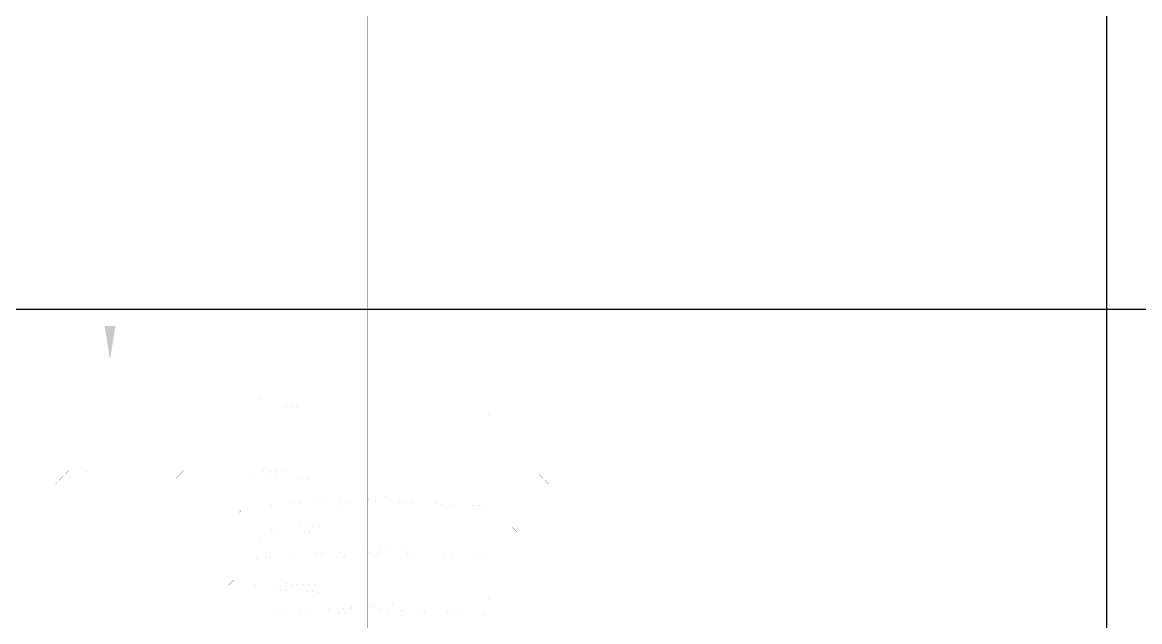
# Model space of a CAD drawing. Header units: millimetres. Extents: x -2171 to 1563, y -1758 to -1505.
# Drawn here: x 1404.56 to 1410.67, y -1607.14 to -1603.86 of the extents above; entities that cross this region are included whole.
import ezdxf

# ---------------------------------------------------------------- set-up
doc = ezdxf.new("R2010")
doc.units = ezdxf.units.MM
doc.linetypes.add('DOT', pattern=[0.025, 0, -0.025])
doc.layers.add('Tablet', color=150, linetype='Continuous', true_color=0x0180ff)

msp = doc.modelspace()

# ---------------------------------------------------------------- hatches: boundary and pattern name
at = {"layer": 'Tablet'}
msp.add_hatch(color=96, dxfattribs=at).paths.add_polyline_path([(1405.0399, -1605.7034), (1405.0698, -1605.5237), (1405.0099, -1605.5237)])

# ---------------------------------------------------------------- linework, layer by layer
at = {"color": 3}
for p, q in [((1410.4923, -1591.656), (1410.4923, -1620.056)), ((1420.4717, -1605.4329), (1386.5416, -1605.4329))]:
    msp.add_line(p, q, dxfattribs=at)
at = {"layer": 'Tablet', "color": 96, "true_color": 0x018001, "const_width": 0.0000431}
for points in [[(1405.9563, -1601.7503), (1405.9563, -1616.4847), (1405.8844, -1616.4847), (1405.8844, -1601.7503)], [(1407.0704, -1601.7503), (1407.0704, -1616.4847), (1406.9985, -1616.4847), (1406.9985, -1601.7503)], [(1406.5043, -1602.8284), (1406.5043, -1616.4847), (1406.4504, -1616.4847), (1406.4504, -1602.8284)], [(1405.0399, -1605.7034), (1405.0698, -1605.5237), (1405.0099, -1605.5237)], [(1407.1027, -1606.5084), (1405.8449, -1606.5084), (1405.8414, -1606.5088), (1405.838, -1606.5098), (1405.8349, -1606.5115), (1405.8322, -1606.5137), (1405.83, -1606.5164), (1405.8283, -1606.5195), (1405.8273, -1606.5229), (1405.8269, -1606.5264), (1405.8273, -1606.5299), (1405.8283, -1606.5333), (1405.83, -1606.5364), (1405.8322, -1606.5391), (1405.8349, -1606.5413), (1405.838, -1606.543), (1405.8414, -1606.544), (1405.8449, -1606.5444), (1407.1027, -1606.5444)], [(1407.1027, -1606.7923), (1405.8449, -1606.7923), (1405.8414, -1606.7927), (1405.838, -1606.7937), (1405.8349, -1606.7954), (1405.8322, -1606.7976), (1405.83, -1606.8003), (1405.8283, -1606.8034), (1405.8273, -1606.8068), (1405.8269, -1606.8103), (1405.8273, -1606.8138), (1405.8283, -1606.8172), (1405.83, -1606.8203), (1405.8322, -1606.823), (1405.8349, -1606.8252), (1405.838, -1606.8269), (1405.8414, -1606.8279), (1405.8449, -1606.8283), (1407.1027, -1606.8283)], [(1407.1027, -1607.1014), (1405.8449, -1607.1014), (1405.8414, -1607.1017), (1405.838, -1607.1028), (1405.8349, -1607.1044), (1405.8322, -1607.1067), (1405.83, -1607.1094), (1405.8283, -1607.1125), (1405.8273, -1607.1159), (1405.8269, -1607.1194), (1405.8273, -1607.1229), (1405.8283, -1607.1262), (1405.83, -1607.1293), (1405.8322, -1607.1321), (1405.8349, -1607.1343), (1405.838, -1607.136), (1405.8414, -1607.137), (1405.8449, -1607.1373), (1407.1027, -1607.1373)]]:
    msp.add_lwpolyline(points, close=True, dxfattribs=at)
for points in [[(1405.0399, -1603.8706), (1405.0399, -1605.5237)], [(1408.2743, -1605.7034), (1404.6805, -1605.7034), (1408.2743, -1605.7034)], [(1405.7586, -1605.7034), (1405.7586, -1606.3144)], [(1407.1961, -1605.7034), (1407.1961, -1606.3144)], [(1405.8485, -1605.9909), (1405.8485, -1605.9873), (1405.8487, -1605.9848), (1405.8494, -1605.9824), (1405.8504, -1605.9801), (1405.8519, -1605.9781), (1405.8536, -1605.9763), (1405.8557, -1605.9749), (1405.8579, -1605.9738), (1405.8604, -1605.9732), (1405.8629, -1605.973), (1407.1099, -1605.973), (1407.1124, -1605.9732), (1407.1148, -1605.9738), (1407.1171, -1605.9749), (1407.1191, -1605.9763), (1407.1209, -1605.9781), (1407.1223, -1605.9801), (1407.1234, -1605.9824), (1407.1241, -1605.9848), (1407.1243, -1605.9873), (1407.1243, -1605.9945), (1407.1241, -1605.997), (1407.1234, -1605.9994), (1407.1223, -1606.0017), (1407.1209, -1606.0038), (1407.1191, -1606.0055), (1407.1171, -1606.007), (1407.1148, -1606.008), (1407.1124, -1606.0087), (1407.1099, -1606.0089), (1405.8665, -1606.0089), (1405.8602, -1606.0084), (1405.8542, -1606.0067), (1405.8485, -1606.0041), (1405.8434, -1606.0005), (1405.8389, -1605.9961), (1405.8353, -1605.9909), (1405.8327, -1605.9853), (1405.8311, -1605.9792), (1405.8305, -1605.973), (1405.8305, -1605.955), (1405.8311, -1605.9488), (1405.8327, -1605.9427), (1405.8353, -1605.937), (1405.8389, -1605.9319), (1405.8434, -1605.9275), (1405.8485, -1605.9239), (1405.8542, -1605.9212), (1405.8602, -1605.9196), (1405.8665, -1605.9191), (1406.1899, -1605.937), (1406.1899, -1605.973), (1405.8988, -1605.955)], [(1404.6997, -1606.3309), (1404.6805, -1606.35)], [(1404.7646, -1606.3144), (1404.6927, -1606.3862)], [(1404.7162, -1606.3144), (1404.7118, -1606.3187)], [(1404.8614, -1606.3144), (1404.7895, -1606.3862)], [(1404.813, -1606.3144), (1404.7965, -1606.3309)], [(1404.9054, -1606.3187), (1404.8812, -1606.343)], [(1404.9582, -1606.3144), (1404.8863, -1606.3862)], [(1404.9901, -1606.3309), (1404.9659, -1606.3551)], [(1405.055, -1606.3144), (1404.9831, -1606.3862)], [(1405.0066, -1606.3144), (1405.0022, -1606.3187)], [(1405.1518, -1606.3144), (1405.08, -1606.3862)], [(1405.1034, -1606.3144), (1405.0869, -1606.3309)], [(1405.1959, -1606.3187), (1405.1717, -1606.343)], [(1405.2487, -1606.3144), (1405.1768, -1606.3862)], [(1405.2806, -1606.3309), (1405.2564, -1606.3551)], [(1405.3455, -1606.3144), (1405.2736, -1606.3862)], [(1405.2971, -1606.3144), (1405.2927, -1606.3187)], [(1405.4423, -1606.3144), (1405.3704, -1606.3862)], [(1405.3939, -1606.3144), (1405.3774, -1606.3309)], [(1405.4863, -1606.3187), (1405.4621, -1606.343)], [(1405.5391, -1606.3144), (1405.4672, -1606.3862)], [(1405.571, -1606.3309), (1405.5468, -1606.3551)], [(1405.6359, -1606.3144), (1405.5641, -1606.3862)], [(1405.5875, -1606.3144), (1405.5831, -1606.3187)], [(1405.7328, -1606.3144), (1405.6609, -1606.3862)], [(1405.6843, -1606.3144), (1405.6679, -1606.3309)], [(1405.7586, -1606.3369), (1405.7526, -1606.343)], [(1405.8485, -1606.3862), (1405.8485, -1606.3826), (1405.8487, -1606.3802), (1405.8494, -1606.3777), (1405.8504, -1606.3755), (1405.8519, -1606.3734), (1405.8536, -1606.3716), (1405.8557, -1606.3702), (1405.8579, -1606.3691), (1405.8604, -1606.3685), (1405.8629, -1606.3683), (1407.1099, -1606.3683), (1407.1124, -1606.3685), (1407.1148, -1606.3691), (1407.1171, -1606.3702), (1407.1191, -1606.3716), (1407.1209, -1606.3734), (1407.1223, -1606.3755), (1407.1234, -1606.3777), (1407.1241, -1606.3802), (1407.1243, -1606.3826), (1407.1243, -1606.3898), (1407.1241, -1606.3923), (1407.1234, -1606.3948), (1407.1223, -1606.397), (1407.1209, -1606.3991), (1407.1191, -1606.4008), (1407.1171, -1606.4023), (1407.1148, -1606.4033), (1407.1124, -1606.404), (1407.1099, -1606.4042), (1405.8665, -1606.4042), (1405.8602, -1606.4037), (1405.8542, -1606.402), (1405.8485, -1606.3994), (1405.8434, -1606.3958), (1405.8389, -1606.3914), (1405.8353, -1606.3862), (1405.8327, -1606.3806), (1405.8311, -1606.3745), (1405.8305, -1606.3683), (1405.8305, -1606.3503), (1405.8311, -1606.3441), (1405.8327, -1606.338), (1405.8353, -1606.3323), (1405.8389, -1606.3272), (1405.8434, -1606.3228), (1405.8485, -1606.3192), (1405.8542, -1606.3165), (1405.8602, -1606.3149), (1405.8665, -1606.3144), (1406.1899, -1606.3323), (1406.1899, -1606.3683), (1405.8988, -1606.3503)], [(1407.1961, -1606.3369), (1407.2022, -1606.343)], [(1407.222, -1606.3144), (1407.2939, -1606.3862)], [(1407.2704, -1606.3144), (1407.2869, -1606.3309)], [(1407.3189, -1606.3144), (1407.3907, -1606.3862)], [(1407.3673, -1606.3144), (1407.3716, -1606.3187)], [(1407.3838, -1606.3309), (1407.408, -1606.3551)], [(1407.4157, -1606.3144), (1407.4876, -1606.3862)], [(1407.4685, -1606.3187), (1407.4927, -1606.343)], [(1407.5125, -1606.3144), (1407.5844, -1606.3862)], [(1407.5609, -1606.3144), (1407.5774, -1606.3309)], [(1407.6093, -1606.3144), (1407.6812, -1606.3862)], [(1407.6577, -1606.3144), (1407.6621, -1606.3187)], [(1407.6742, -1606.3309), (1407.6984, -1606.3551)], [(1407.7061, -1606.3144), (1407.778, -1606.3862)], [(1407.7589, -1606.3187), (1407.7831, -1606.343)], [(1407.8029, -1606.3144), (1407.8748, -1606.3862)], [(1407.8514, -1606.3144), (1407.8678, -1606.3309)], [(1407.8998, -1606.3144), (1407.9716, -1606.3862)], [(1407.9482, -1606.3144), (1407.9526, -1606.3187)], [(1407.9647, -1606.3309), (1407.9889, -1606.3551)], [(1407.9966, -1606.3144), (1408.0685, -1606.3862)], [(1408.0494, -1606.3187), (1408.0736, -1606.343)], [(1408.0934, -1606.3144), (1408.1653, -1606.3862)], [(1408.1418, -1606.3144), (1408.1583, -1606.3309)], [(1408.1902, -1606.3144), (1408.2621, -1606.3862)], [(1408.2386, -1606.3144), (1408.243, -1606.3187)], [(1408.2551, -1606.3309), (1408.2743, -1606.35)], [(1404.7481, -1606.3793), (1404.7411, -1606.3862)], [(1404.7844, -1606.343), (1404.7602, -1606.3672)], [(1404.8691, -1606.3551), (1404.8449, -1606.3793)], [(1404.9538, -1606.3672), (1404.9347, -1606.3862)], [(1405.0385, -1606.3793), (1405.0316, -1606.3862)], [(1405.0748, -1606.343), (1405.0506, -1606.3672)], [(1405.1596, -1606.3551), (1405.1354, -1606.3793)], [(1405.2443, -1606.3672), (1405.2252, -1606.3862)], [(1405.329, -1606.3793), (1405.322, -1606.3862)], [(1405.3653, -1606.343), (1405.3411, -1606.3672)], [(1405.45, -1606.3551), (1405.4258, -1606.3793)], [(1405.5347, -1606.3672), (1405.5156, -1606.3862)], [(1405.6194, -1606.3793), (1405.6125, -1606.3862)], [(1405.6558, -1606.343), (1405.6316, -1606.3672)], [(1405.7586, -1606.3853), (1405.6868, -1606.4572)], [(1405.7042, -1606.3914), (1405.6868, -1606.4088)], [(1405.7405, -1606.3551), (1405.7163, -1606.3793)], [(1407.1961, -1606.3853), (1407.268, -1606.4572)], [(1407.2143, -1606.3551), (1407.2385, -1606.3793)], [(1407.2506, -1606.3914), (1407.268, -1606.4088)], [(1407.299, -1606.343), (1407.3232, -1606.3672)], [(1407.3353, -1606.3793), (1407.3423, -1606.3862)], [(1407.4201, -1606.3672), (1407.4391, -1606.3862)], [(1407.5048, -1606.3551), (1407.529, -1606.3793)], [(1407.5895, -1606.343), (1407.6137, -1606.3672)], [(1407.6258, -1606.3793), (1407.6328, -1606.3862)], [(1407.7105, -1606.3672), (1407.7296, -1606.3862)], [(1407.7952, -1606.3551), (1407.8194, -1606.3793)], [(1407.8799, -1606.343), (1407.9041, -1606.3672)], [(1407.9163, -1606.3793), (1407.9232, -1606.3862)], [(1408.001, -1606.3672), (1408.0201, -1606.3862)], [(1408.0857, -1606.3551), (1408.1099, -1606.3793)], [(1408.1704, -1606.343), (1408.1946, -1606.3672)], [(1408.2067, -1606.3793), (1408.2137, -1606.3862)], [(1405.7526, -1606.4398), (1405.7284, -1606.464)], [(1406.6391, -1606.4509), (1406.3287, -1606.4734)], [(1406.6571, -1606.4689), (1406.6567, -1606.4724), (1406.6557, -1606.4758), (1406.6541, -1606.4789), (1406.6518, -1606.4816), (1406.6491, -1606.4838), (1406.646, -1606.4855), (1406.6426, -1606.4865), (1406.6391, -1606.4869), (1406.6356, -1606.4865), (1406.6322, -1606.4855), (1406.6291, -1606.4838), (1406.6264, -1606.4816), (1406.6242, -1606.4789), (1406.6225, -1606.4758), (1406.6215, -1606.4724), (1406.6211, -1606.4689), (1406.6215, -1606.4654), (1406.6225, -1606.462), (1406.6242, -1606.4589), (1406.6264, -1606.4562), (1406.6291, -1606.454), (1406.6322, -1606.4523), (1406.6356, -1606.4513), (1406.6391, -1606.4509), (1406.6426, -1606.4513), (1406.646, -1606.4523), (1406.6491, -1606.454), (1406.6518, -1606.4562), (1406.6541, -1606.4589), (1406.6557, -1606.462), (1406.6567, -1606.4654), (1406.6571, -1606.4689)], [(1407.2022, -1606.4398), (1407.2264, -1606.464)], [(1405.7586, -1606.4821), (1405.6868, -1606.554)], [(1405.7163, -1606.4761), (1405.6921, -1606.5003)], [(1406.2984, -1606.4756), (1405.8449, -1606.5084)], [(1406.3265, -1606.4905), (1406.3261, -1606.494), (1406.3251, -1606.4973), (1406.3234, -1606.5004), (1406.3212, -1606.5032), (1406.3185, -1606.5054), (1406.3154, -1606.5071), (1406.312, -1606.5081), (1406.3085, -1606.5084), (1406.305, -1606.5081), (1406.3016, -1606.5071), (1406.2985, -1606.5054), (1406.2958, -1606.5032), (1406.2935, -1606.5004), (1406.2919, -1606.4973), (1406.2909, -1606.494), (1406.2905, -1606.4905), (1406.2909, -1606.487), (1406.2919, -1606.4836), (1406.2935, -1606.4805), (1406.2958, -1606.4778), (1406.2985, -1606.4755), (1406.3016, -1606.4739), (1406.305, -1606.4728), (1406.3085, -1606.4725), (1406.312, -1606.4728), (1406.3154, -1606.4739), (1406.3185, -1606.4755), (1406.3212, -1606.4778), (1406.3234, -1606.4805), (1406.3251, -1606.4836), (1406.3261, -1606.487), (1406.3265, -1606.4905)], [(1406.3085, -1606.4725), (1407.1063, -1606.5084)], [(1407.1961, -1606.4821), (1407.268, -1606.554)], [(1407.2385, -1606.4761), (1407.2627, -1606.5003)], [(1405.7586, -1606.5789), (1405.6868, -1606.6508)], [(1405.7284, -1606.5608), (1405.7042, -1606.585)], [(1405.7586, -1606.5305), (1405.7405, -1606.5487)], [(1407.1961, -1606.5305), (1407.2143, -1606.5487)], [(1407.1961, -1606.5789), (1407.268, -1606.6508)], [(1407.2264, -1606.5608), (1407.2506, -1606.585)], [(1405.6921, -1606.5971), (1405.6868, -1606.6024)], [(1405.7586, -1606.6273), (1405.7526, -1606.6334)], [(1405.8485, -1606.6737), (1405.8485, -1606.6701), (1405.8487, -1606.6677), (1405.8494, -1606.6652), (1405.8504, -1606.663), (1405.8519, -1606.6609), (1405.8536, -1606.6591), (1405.8557, -1606.6577), (1405.8579, -1606.6566), (1405.8604, -1606.656), (1405.8629, -1606.6558), (1407.1099, -1606.6558), (1407.1124, -1606.656), (1407.1148, -1606.6566), (1407.1171, -1606.6577), (1407.1191, -1606.6591), (1407.1209, -1606.6609), (1407.1223, -1606.663), (1407.1234, -1606.6652), (1407.1241, -1606.6677), (1407.1243, -1606.6701), (1407.1243, -1606.6773), (1407.1241, -1606.6798), (1407.1234, -1606.6823), (1407.1223, -1606.6845), (1407.1209, -1606.6866), (1407.1191, -1606.6883), (1407.1171, -1606.6898), (1407.1148, -1606.6908), (1407.1124, -1606.6915), (1407.1099, -1606.6917), (1405.8665, -1606.6917), (1405.8602, -1606.6912), (1405.8542, -1606.6895), (1405.8485, -1606.6869), (1405.8434, -1606.6833), (1405.8389, -1606.6789), (1405.8353, -1606.6737), (1405.8327, -1606.6681), (1405.8311, -1606.662), (1405.8305, -1606.6558), (1405.8305, -1606.6378), (1405.8311, -1606.6316), (1405.8327, -1606.6255), (1405.8353, -1606.6198), (1405.8389, -1606.6147), (1405.8434, -1606.6103), (1405.8485, -1606.6067), (1405.8542, -1606.604), (1405.8602, -1606.6024), (1405.8665, -1606.6019), (1406.1899, -1606.6198), (1406.1899, -1606.6558), (1405.8988, -1606.6378)], [(1407.1961, -1606.6273), (1407.2022, -1606.6334)], [(1407.2627, -1606.5971), (1407.268, -1606.6024)], [(1405.7586, -1606.6757), (1405.6868, -1606.7476)], [(1405.7042, -1606.6818), (1405.6868, -1606.6992)], [(1405.7405, -1606.6455), (1405.7163, -1606.6697)], [(1407.1961, -1606.6757), (1407.268, -1606.7476)], [(1407.2143, -1606.6455), (1407.2385, -1606.6697)], [(1407.2506, -1606.6818), (1407.268, -1606.6992)], [(1405.7526, -1606.7302), (1405.7284, -1606.7544)], [(1406.2984, -1606.7595), (1405.8449, -1606.7923)], [(1406.3265, -1606.7744), (1406.3261, -1606.7779), (1406.3251, -1606.7812), (1406.3234, -1606.7843), (1406.3212, -1606.7871), (1406.3185, -1606.7893), (1406.3154, -1606.791), (1406.312, -1606.792), (1406.3085, -1606.7923), (1406.305, -1606.792), (1406.3016, -1606.791), (1406.2985, -1606.7893), (1406.2958, -1606.7871), (1406.2935, -1606.7843), (1406.2919, -1606.7812), (1406.2909, -1606.7779), (1406.2905, -1606.7744), (1406.2909, -1606.7709), (1406.2919, -1606.7675), (1406.2935, -1606.7644), (1406.2958, -1606.7617), (1406.2985, -1606.7594), (1406.3016, -1606.7578), (1406.305, -1606.7567), (1406.3085, -1606.7564), (1406.312, -1606.7567), (1406.3154, -1606.7578), (1406.3185, -1606.7594), (1406.3212, -1606.7617), (1406.3234, -1606.7644), (1406.3251, -1606.7675), (1406.3261, -1606.7709), (1406.3265, -1606.7744)], [(1406.3085, -1606.7564), (1407.1063, -1606.7923)], [(1406.6391, -1606.7348), (1406.3287, -1606.7573)], [(1406.6571, -1606.7528), (1406.6567, -1606.7563), (1406.6557, -1606.7597), (1406.6541, -1606.7628), (1406.6518, -1606.7655), (1406.6491, -1606.7677), (1406.646, -1606.7694), (1406.6426, -1606.7704), (1406.6391, -1606.7708), (1406.6356, -1606.7704), (1406.6322, -1606.7694), (1406.6291, -1606.7677), (1406.6264, -1606.7655), (1406.6242, -1606.7628), (1406.6225, -1606.7597), (1406.6215, -1606.7563), (1406.6211, -1606.7528), (1406.6215, -1606.7493), (1406.6225, -1606.7459), (1406.6242, -1606.7428), (1406.6264, -1606.7401), (1406.6291, -1606.7379), (1406.6322, -1606.7362), (1406.6356, -1606.7352), (1406.6391, -1606.7348), (1406.6426, -1606.7352), (1406.646, -1606.7362), (1406.6491, -1606.7379), (1406.6518, -1606.7401), (1406.6541, -1606.7428), (1406.6557, -1606.7459), (1406.6567, -1606.7493), (1406.6571, -1606.7528)], [(1407.2022, -1606.7302), (1407.2264, -1606.7544)], [(1405.7586, -1606.7726), (1405.6868, -1606.8444)], [(1405.7163, -1606.7665), (1405.6921, -1606.7907)], [(1405.7586, -1606.821), (1405.7405, -1606.8391)], [(1407.1961, -1606.7726), (1407.268, -1606.8444)], [(1407.1961, -1606.821), (1407.2143, -1606.8391)], [(1407.2385, -1606.7665), (1407.2627, -1606.7907)], [(1405.7586, -1606.8694), (1405.6868, -1606.9413)], [(1405.7284, -1606.8512), (1405.7042, -1606.8755)], [(1407.1961, -1606.8694), (1407.268, -1606.9413)], [(1407.2264, -1606.8512), (1407.2506, -1606.8755)], [(1405.6921, -1606.8876), (1405.6868, -1606.8928)], [(1405.7405, -1606.936), (1405.7163, -1606.9602)], [(1405.7586, -1606.9178), (1405.7526, -1606.9239)], [(1405.8485, -1606.9972), (1405.8485, -1606.9936), (1405.8487, -1606.9911), (1405.8494, -1606.9887), (1405.8504, -1606.9864), (1405.8519, -1606.9843), (1405.8536, -1606.9826), (1405.8557, -1606.9811), (1405.8579, -1606.9801), (1405.8604, -1606.9794), (1405.8629, -1606.9792), (1407.1099, -1606.9792), (1407.1124, -1606.9794), (1407.1148, -1606.9801), (1407.1171, -1606.9811), (1407.1191, -1606.9826), (1407.1209, -1606.9843), (1407.1223, -1606.9864), (1407.1234, -1606.9887), (1407.1241, -1606.9911), (1407.1243, -1606.9936), (1407.1243, -1607.0008), (1407.1241, -1607.0033), (1407.1234, -1607.0057), (1407.1223, -1607.008), (1407.1209, -1607.01), (1407.1191, -1607.0118), (1407.1171, -1607.0132), (1407.1148, -1607.0143), (1407.1124, -1607.0149), (1407.1099, -1607.0151), (1405.8665, -1607.0151), (1405.8602, -1607.0146), (1405.8542, -1607.013), (1405.8485, -1607.0103), (1405.8434, -1607.0067), (1405.8389, -1607.0023), (1405.8353, -1606.9972), (1405.8327, -1606.9915), (1405.8311, -1606.9855), (1405.8305, -1606.9792), (1405.8305, -1606.9612), (1405.8311, -1606.955), (1405.8327, -1606.949), (1405.8353, -1606.9433), (1405.8389, -1606.9381), (1405.8434, -1606.9337), (1405.8485, -1606.9301), (1405.8542, -1606.9275), (1405.8602, -1606.9259), (1405.8665, -1606.9253), (1406.1899, -1606.9433), (1406.1899, -1606.9792), (1405.8988, -1606.9612)], [(1407.1961, -1606.9178), (1407.2022, -1606.9239)], [(1407.2143, -1606.936), (1407.2385, -1606.9602)], [(1407.2627, -1606.8876), (1407.268, -1606.8928)], [(1405.7586, -1606.9662), (1405.6868, -1607.0381)], [(1405.7042, -1606.9723), (1405.6868, -1606.9897)], [(1407.1961, -1606.9662), (1407.268, -1607.0381)], [(1407.2506, -1606.9723), (1407.268, -1606.9897)], [(1405.7586, -1607.063), (1405.6868, -1607.1349)], [(1405.7163, -1607.057), (1405.6921, -1607.0812)], [(1405.7526, -1607.0207), (1405.7284, -1607.0449)], [(1406.2984, -1607.0686), (1405.8449, -1607.1014)], [(1406.3265, -1607.0834), (1406.3261, -1607.0869), (1406.3251, -1607.0903), (1406.3234, -1607.0934), (1406.3212, -1607.0961), (1406.3185, -1607.0984), (1406.3154, -1607.1), (1406.312, -1607.1011), (1406.3085, -1607.1014), (1406.305, -1607.1011), (1406.3016, -1607.1), (1406.2985, -1607.0984), (1406.2958, -1607.0961), (1406.2935, -1607.0934), (1406.2919, -1607.0903), (1406.2909, -1607.0869), (1406.2905, -1607.0834), (1406.2909, -1607.0799), (1406.2919, -1607.0766), (1406.2935, -1607.0734), (1406.2958, -1607.0707), (1406.2985, -1607.0685), (1406.3016, -1607.0668), (1406.305, -1607.0658), (1406.3085, -1607.0655), (1406.312, -1607.0658), (1406.3154, -1607.0668), (1406.3185, -1607.0685), (1406.3212, -1607.0707), (1406.3234, -1607.0734), (1406.3251, -1607.0766), (1406.3261, -1607.0799), (1406.3265, -1607.0834)], [(1406.3085, -1607.0655), (1407.1063, -1607.1014)], [(1406.6391, -1607.0439), (1406.3287, -1607.0664)], [(1406.6571, -1607.0619), (1406.6567, -1607.0654), (1406.6557, -1607.0687), (1406.6541, -1607.0718), (1406.6518, -1607.0746), (1406.6491, -1607.0768), (1406.646, -1607.0785), (1406.6426, -1607.0795), (1406.6391, -1607.0798), (1406.6356, -1607.0795), (1406.6322, -1607.0785), (1406.6291, -1607.0768), (1406.6264, -1607.0746), (1406.6242, -1607.0718), (1406.6225, -1607.0687), (1406.6215, -1607.0654), (1406.6211, -1607.0619), (1406.6215, -1607.0584), (1406.6225, -1607.055), (1406.6242, -1607.0519), (1406.6264, -1607.0492), (1406.6291, -1607.0469), (1406.6322, -1607.0453), (1406.6356, -1607.0442), (1406.6391, -1607.0439), (1406.6426, -1607.0442), (1406.646, -1607.0453), (1406.6491, -1607.0469), (1406.6518, -1607.0492), (1406.6541, -1607.0519), (1406.6557, -1607.055), (1406.6567, -1607.0584), (1406.6571, -1607.0619)], [(1407.1961, -1607.063), (1407.268, -1607.1349)], [(1407.2022, -1607.0207), (1407.2264, -1607.0449)], [(1407.2385, -1607.057), (1407.2627, -1607.0812)], [(1405.7586, -1607.1114), (1405.7405, -1607.1296)], [(1407.1961, -1607.1114), (1407.2143, -1607.1296)]]:
    msp.add_lwpolyline(points, dxfattribs=at)
at = {"layer": 'Tablet', "color": 96, "linetype": 'DOT', "true_color": 0x018001, "const_width": 0.0000431}
for points in [[(1404.6805, -1605.3225), (1404.6805, -1605.2722)], [(1408.2743, -1605.3225), (1408.2743, -1605.2722)], [(1404.6805, -1605.4519), (1404.6805, -1605.3656)], [(1408.2743, -1605.4519), (1408.2743, -1605.3656)], [(1404.6805, -1605.5812), (1404.6805, -1605.495)], [(1408.2743, -1605.5812), (1408.2743, -1605.495)], [(1404.6805, -1605.7106), (1404.6805, -1605.6244)], [(1408.2743, -1605.7106), (1408.2743, -1605.6244)], [(1404.6805, -1605.84), (1404.6805, -1605.7537)], [(1408.2743, -1605.84), (1408.2743, -1605.7537)], [(1404.6805, -1605.9694), (1404.6805, -1605.8831)], [(1408.2743, -1605.9694), (1408.2743, -1605.8831)], [(1404.6805, -1606.0987), (1404.6805, -1606.0125)], [(1408.2743, -1606.0987), (1408.2743, -1606.0125)], [(1404.6805, -1606.2281), (1404.6805, -1606.1419)], [(1408.2743, -1606.2281), (1408.2743, -1606.1419)], [(1404.6805, -1606.3575), (1404.6805, -1606.2712)], [(1408.2743, -1606.3575), (1408.2743, -1606.2712)], [(1404.6805, -1606.4869), (1404.6805, -1606.4006)], [(1408.2743, -1606.4869), (1408.2743, -1606.4006)], [(1404.6805, -1606.6162), (1404.6805, -1606.53)], [(1408.2743, -1606.6162), (1408.2743, -1606.53)], [(1404.6805, -1606.7456), (1404.6805, -1606.6594)], [(1408.2743, -1606.7456), (1408.2743, -1606.6594)], [(1404.6805, -1606.875), (1404.6805, -1606.7887)], [(1408.2743, -1606.875), (1408.2743, -1606.7887)], [(1404.6805, -1607.0044), (1404.6805, -1606.9181)], [(1408.2743, -1607.0044), (1408.2743, -1606.9181)], [(1404.6805, -1607.1337), (1404.6805, -1607.0475)], [(1408.2743, -1607.1337), (1408.2743, -1607.0475)]]:
    msp.add_lwpolyline(points, dxfattribs=at)
at = {"layer": 'Tablet', "color": 150, "true_color": 0x0180ff, "const_width": 0.0000431}
for points in [[(1405.7586, -1616.4847), (1405.7586, -1606.3144), (1404.6805, -1606.3144), (1404.6805, -1606.3862), (1405.6868, -1606.3862), (1405.6868, -1616.4847)], [(1407.1961, -1616.4847), (1407.1961, -1606.3144), (1408.2743, -1606.3144), (1408.2743, -1606.3862), (1407.268, -1606.3862), (1407.268, -1616.4847)]]:
    msp.add_lwpolyline(points, close=True, dxfattribs=at)

doc.saveas('drawing.dxf')
